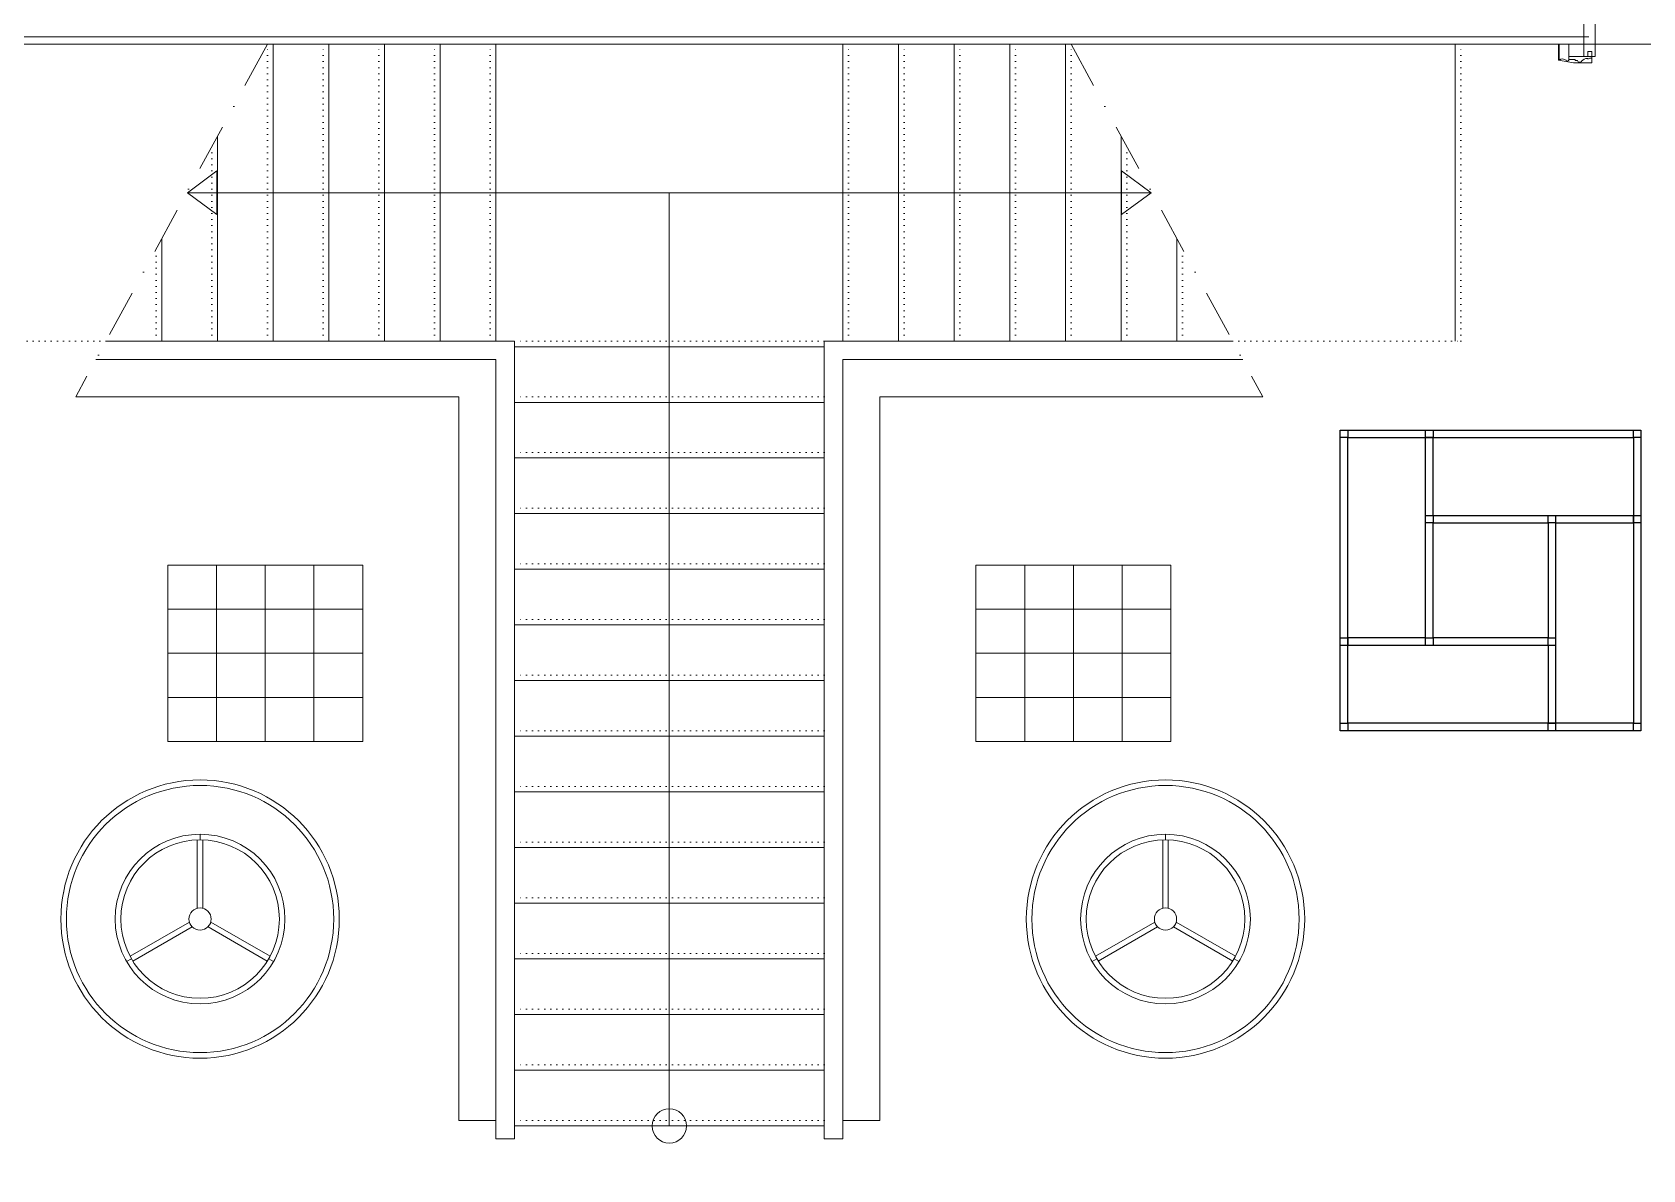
# Model space of a CAD drawing. Header units: millimetres. Extents: x 4346 to 24970, y -10214 to -5839.
# Drawn here: x 15306 to 16174, y -8312 to -7699 of the extents above; entities that cross this region are included whole.
import ezdxf

# ---------------------------------------------------------------- set-up
doc = ezdxf.new("R2010")
doc.units = ezdxf.units.MM
doc.set_wipeout_variables(frame=1)
for name, pattern in [('A190-SU-10.01-01_R01$0$DOT2', [3.175, 0, -3.175]), ('DASHDOTX2', [50.8, 25.4, -12.7, 0, -12.7]), ('DOT2', [0.125, 0, -0.125])]:
    doc.linetypes.add(name, pattern=pattern)
for name, color, linetype, lineweight in [('a_merdiven', 115, 'Continuous', 0), ('aks', 8, 'DASHDOTX2', 20), ('Duvar', 7, 'Continuous', 30), ('Kolon', 6, 'Continuous', 35), ('QAPI_UST_KESIM', 1, 'Continuous', 5), ('Tefriş', 31, 'Continuous', 13), ('WL - ALÇIPAN KAPLAMA', 30, 'Continuous', 15)]:
    doc.layers.add(name, color=color, linetype=linetype, lineweight=lineweight)
doc.layers.add('a_mermer', color=143, linetype='Continuous', lineweight=0, transparency=0.2)
doc.layers.add('a_parke', color=35, linetype='Continuous', lineweight=0, transparency=0.2)
for name, color, linetype in [('Gor_2', 53, 'Continuous'), ('Metal', 122, 'Continuous'), ('Ust_Dot', 8, 'DOT2')]:
    doc.layers.add(name, color=color, linetype=linetype)

# ---------------------------------------------------------------- blocks, each defined once
blk = doc.blocks.new('kapipervaz')
at = {"layer": 'QAPI_UST_KESIM'}
for p, q in [((76393.16, 185959.7), (76395.21, 185959.7)), ((76393.16, 185959.7), (76393.16, 185956.27)), ((76393.16, 185957.15), (76405.57, 185957.15)), ((76395.21, 185959.7), (76395.21, 185957.15)), ((76405.57, 185957.19), (76405.57, 185963.68)), ((76405.57, 185963.68), (76410.76, 185963.68)), ((76405.57, 185957.19), (76405.57, 185955.48)), ((76410.76, 185963.68), (76410.76, 185955.68)), ((76402.17, 185954.91), (76400.77, 185954.91)), ((76405.57, 185955.48), (76402.17, 185955.48)), ((76402.17, 185955.48), (76402.17, 185954.91)), ((76405.57, 185955.48), (76405.57, 185955.09)), ((76407, 185955.05), (76407.19, 185955.05))]:
    blk.add_line(p, q, dxfattribs=at)
for centre, radius, start, end in [((76393.31, 185956.29), 0.154, 164.59434, 245.86062), ((76393.66, 185953.57), 2.61, 60.47103, 98.93763), ((76395.16, 185956.01), 0.275, 217.02219, 348.70515), ((76395.72, 185952.35), 3.62, 35.94994, 94.60262), ((76399.63, 185955.07), 1.15, 211.46552, 352.04439), ((76406.3, 185955.34), 0.766, 199.21354, 337.6241), ((76409.03, 185953.04), 2.73, 74.45502, 132.34617), ((76410.26, 185955.8), 0.516, 194.68712, 347.13283)]:
    blk.add_arc(centre, radius, start, end, dxfattribs=at)
blk = doc.blocks.new('papuc1')
at = {"layer": 'QAPI_UST_KESIM'}
for p, q in [((76393.19, 185928.57), (76401.29, 185930.07)), ((76401.29, 185930.07), (76411.19, 185930.07)), ((76411.19, 185925.71), (76411.19, 185930.07)), ((76393.19, 185920.01), (76393.19, 185928.57))]:
    blk.add_line(p, q, dxfattribs=at)
blk = doc.blocks.new('kk')
at = {"layer": 'QAPI_UST_KESIM'}
for p, q in [((-22.25, 93.9), (28.85, 93.9)), ((-22.25, 89.6), (-22.25, 87.8)), ((-22.25, 87.8), (22.25, 87.8)), ((22.25, 89.2), (22.25, 87.8)), ((22.8, 89), (28.85, 89)), ((22.8, 75.22), (22.8, 89)), ((28.8, 75.22), (28.8, 89)), ((22.64, 72.9), (22.64, 73.21)), ((25.81, 75.22), (22.8, 75.22)), ((24.52, 71.26), (23.95, 71.26)), ((24.52, 75.19), (24.52, 12.58)), ((25.71, 75.22), (28.8, 75.22)), ((27, 75.19), (27, 12.58)), ((27, 71.26), (27.58, 71.26)), ((28.89, 72.9), (28.89, 73.21)), ((23.34, 60.12), (23.02, 60.12)), ((23.02, 60.12), (23.02, 54.48)), ((23.02, 27.64), (23.02, 54.48)), ((28.19, 60.12), (28.5, 60.12)), ((28.5, 60.12), (28.5, 54.48)), ((28.5, 27.64), (28.5, 54.48)), ((23.34, 27.64), (23.02, 27.64)), ((28.19, 27.64), (28.5, 27.64)), ((22.64, 14.9), (22.64, 14.59)), ((22.8, 12.58), (22.8, -1.2)), ((25.81, 12.58), (22.8, 12.58)), ((24.52, 16.54), (23.95, 16.54)), ((25.71, 12.58), (28.8, 12.58)), ((27, 16.54), (27.58, 16.54)), ((28.8, 12.58), (28.8, -1.2)), ((28.89, 14.9), (28.89, 14.59)), ((-22.25, -1.8), (-22.25, 0)), ((-22.25, 0), (22.25, 0)), ((22.25, -1.4), (22.25, 0)), ((-22.25, -6.1), (28.85, -6.1)), ((22.75, -1.2), (28.85, -1.2)), ((28.8, -1.2), (22.8, -1.2))]:
    blk.add_line(p, q, dxfattribs=at)
for points in [[(22.25, 89.2), (28.83, 89.2), (28.83, 89.6)], [(28.83, -1.8), (28.83, -1.4), (22.25, -1.4)], [(28.85, -1.2), (119.05, -1.2)]]:
    blk.add_lwpolyline(points, dxfattribs=at)
for points in [[(24.55, 68.26), (24.05, 68.26), (24.05, 68.51, -1), (24.05, 69.51), (24.05, 69.76), (24.55, 69.76)], [(26.98, 68.26), (27.48, 68.26), (27.48, 68.51, 1), (27.48, 69.51), (27.48, 69.76), (26.98, 69.76)], [(24.52, 18.01), (24.02, 18.01), (24.02, 18.26, -1), (24.02, 19.26), (24.02, 19.51), (24.52, 19.51)], [(27, 18.01), (27.5, 18.01), (27.5, 18.26, 1), (27.5, 19.26), (27.5, 19.51), (27, 19.51)]]:
    blk.add_lwpolyline(points, format="xyb", dxfattribs=at)
for centre, radius, start, end in [((28.85, -1.2), 90.2, 0, 90), ((28.85, -1.2), 90.2, 0, 90), ((22.75, 74.4), 1.2, 89.51965, 264.39773), ((21.96, 71.02), 2, 6.7173, 70.32392), ((29.56, 71.02), 2, 109.67608, 173.2827), ((28.77, 74.4), 1.2, 275.60227, 90.48035), ((36.42, 60.71), 13.1, 175.89794, 182.55), ((25.27, 61.49), 1.92, 113.34858, 175.48566), ((26.25, 61.49), 1.92, 4.51434, 66.65142), ((15.11, 60.71), 13.1, 357.45, 4.10206), ((36.42, 27.06), 13.1, 177.45, 184.10206), ((25.27, 26.27), 1.92, 184.51434, 246.65142), ((26.25, 26.27), 1.92, 293.34858, 355.48566), ((15.11, 27.06), 13.1, 355.89794, 2.55), ((22.75, 13.4), 1.2, 95.60227, 270.48035), ((21.96, 16.78), 2, 289.67608, 353.2827), ((29.56, 16.78), 2, 186.7173, 250.32392), ((28.77, 13.4), 1.2, 269.51965, 84.39773)]:
    blk.add_arc(centre, radius, start, end, dxfattribs=at)
at = {"layer": 'QAPI_UST_KESIM', "extrusion": (0, 0, -1), "zscale": -1}
for name, p, rotation in [('papuc1', (-185904.31, 76500.79), 270), ('kapipervaz', (185979.38, -76303.56), 90.00000000000001), ('kapipervaz', (-185985.98, 76391.36), 270), ('papuc1', (185897.71, -76412.99), 90.00000000000001)]:
    blk.add_blockref(name, p, dxfattribs=dict(at, rotation=rotation))
at = {"layer": 'QAPI_UST_KESIM'}
for name, p, rotation in [('papuc1', (-185897.71, 76500.79), 270), ('kapipervaz', (185985.98, -76303.56), 90.00000000000001), ('papuc1', (185904.31, -76412.99), 90.00000000000001), ('kapipervaz', (-185979.38, 76391.36), 270)]:
    blk.add_blockref(name, p, dxfattribs=dict(at, rotation=rotation))
blk = doc.blocks.new('koon etraf')
at = {"ltscale": 10}
blk.add_wipeout([(-55, 55), (107, 55), (107, -107), (-55, -107)], dxfattribs=at).dxf.layer = 'Ust_Dot'
at = {"layer": 'Gor_2'}
for points in [[(-55, 55), (107, 55), (107, -107), (-55, -107)], [(-51, 51), (103, 51), (103, -103), (-51, -103)], [(-9, 9), (61, 9), (61, -61), (-9, -61)], [(-5, 5), (57, 5), (57, -57), (-5, -57)]]:
    blk.add_lwpolyline(points, close=True, dxfattribs=at)
for points in [[(-9, 9), (-9, 51)], [(-5, 9), (-5, 51)], [(61, 9), (103, 9)], [(61, 5), (103, 5)], [(-9, -57), (-51, -57)], [(-9, -61), (-51, -61)], [(57, -61), (57, -103)], [(61, -61), (61, -103)]]:
    blk.add_lwpolyline(points, dxfattribs=at)
at = {"layer": 'Metal'}
for points in [[(-51, 51), (-55, 51), (-55, 55), (-51, 55)], [(-5, 51), (-9, 51), (-9, 55), (-5, 55)], [(107, 51), (103, 51), (103, 55), (107, 55)], [(-5, 5), (-9, 5), (-9, 9), (-5, 9)], [(61, 5), (57, 5), (57, 9), (61, 9)], [(107, 5), (103, 5), (103, 9), (107, 9)], [(-51, -61), (-55, -61), (-55, -57), (-51, -57)], [(-5, -61), (-9, -61), (-9, -57), (-5, -57)], [(61, -61), (57, -61), (57, -57), (61, -57)], [(-51, -107), (-55, -107), (-55, -103), (-51, -103)], [(61, -107), (57, -107), (57, -103), (61, -103)], [(107, -107), (103, -107), (103, -103), (107, -103)]]:
    blk.add_lwpolyline(points, close=True, dxfattribs=at)
blk = doc.blocks.new('A$C3B884FCA')
at = {"ltscale": 10}
blk.add_wipeout([(0, 0.4572), (0.0819, 0.4544), (0.3455, 0.6657), (0.5169, 0.5434), (0.6433, 0.3856), (0.7178, 0.2174), (0.4599, 0.0419), (0.75, 0), (0.6659, -0.3451), (0.5208, -0.5397), (0.3222, -0.6773), (0.0587, -0.4598), (-0.1081, -0.4505), (-0.404, -0.6319), (-0.5583, -0.5008), (-0.6515, -0.3715), (-0.453, -0.0913), (-0.7355, 0.1467), (-0.6343, 0.4002), (-0.4707, 0.5839), (-0.2648, 0.7017), (-0.1477, 0.7353)], dxfattribs=at).dxf.layer = 'Ust_Dot'
for p, q in [((0, 0.4572), (0, 0.4272)), ((-0.015, 0.4269), (-0.015, 0.0581)), ((0.015, 0.0581), (0.015, 0.4269)), ((-0.0578, -0.0161), (-0.3772, -0.2005)), ((-0.0428, -0.042), (-0.3622, -0.2265)), ((0.3622, -0.2265), (0.0428, -0.042)), ((0.3772, -0.2005), (0.0578, -0.0161)), ((-0.37, -0.2136), (-0.3959, -0.2286)), ((0.3959, -0.2286), (0.37, -0.2136))]:
    blk.add_line(p, q)
for radius in [0.75, 0.72, 0.4572, 0.4272, 0.06]:
    blk.add_circle((0, 0), radius)
blk = doc.blocks.new('A$C5F714551')
at = {"ltscale": 10}
blk.add_wipeout([(1.05, -0.475), (1.05, 0.475), (0, 0.475), (0, -0.475)], dxfattribs=at).dxf.layer = 'Ust_Dot'
for p, q in [((0, -0.475), (0, 0.475)), ((0, 0.475), (1.05, 0.475)), ((0, 0.475), (0, 0.125)), ((0.2625, 0.475), (0.2625, -0.475)), ((0.525, 0.475), (0.525, -0.475)), ((0.7875, 0.475), (0.7875, -0.475)), ((1.05, 0.475), (1.05, -0.475)), ((0, 0.2375), (1.05, 0.2375)), ((0, 0), (1.05, 0)), ((0, -0.2375), (1.05, -0.2375)), ((1.05, -0.475), (0, -0.475)), ((0.45, -0.475), (0, -0.475))]:
    blk.add_line(p, q)

msp = doc.modelspace()

# ---------------------------------------------------------------- hatches: boundary and pattern name
at = {"layer": 'Duvar'}
h = msp.add_hatch(color=256, dxfattribs=at)
h.dxf.hatch_style = 1
h.paths.add_polyline_path([(11668.18, -10136.77), (17499.18, -10136.77), (17499.18, -6058.85), (11668.18, -6058.85)], flags=16)
h.paths.add_polyline_path([(11590.62, -10214.33), (17576.74, -10214.33), (17576.74, -5981.29), (11590.62, -5981.29)])
at = {"layer": 'Duvar', "true_color": 0x636466}
h = msp.add_hatch(color=251, dxfattribs=at)
h.dxf.hatch_style = 1
h.paths.add_polyline_path([(11719.89, -10085.06), (17447.47, -10085.06), (17447.47, -6110.56), (11719.89, -6110.56)], flags=16)
h.paths.add_polyline_path([(11668.18, -10136.77), (17499.18, -10136.77), (17499.18, -6058.85), (11668.18, -6058.85)])
at = {"layer": 'Duvar'}
h = msp.add_hatch(color=256, dxfattribs=at)
h.dxf.hatch_style = 1
h.paths.add_polyline_path([(11750.06, -10054.89), (17417.3, -10054.89), (17417.3, -6140.73), (11750.06, -6140.73)], flags=16)
h.paths.add_polyline_path([(11719.89, -10085.06), (17447.47, -10085.06), (17447.47, -6110.56), (11719.89, -6110.56)])

# ---------------------------------------------------------------- linework, layer by layer
at = {"layer": 'a_merdiven', "color": 31, "linetype": 'A190-SU-10.01-01_R01$0$DOT2', "true_color": 0xfecc66}
for p, q in [((15432.72, -7865.78), (15432.72, -7705.78)), ((15462.72, -7865.78), (15462.72, -7705.78)), ((15492.72, -7865.78), (15492.72, -7705.78)), ((15522.72, -7865.78), (15522.72, -7705.78)), ((15552.72, -7865.78), (15552.72, -7705.78)), ((15745.72, -7865.78), (15745.72, -7705.78)), ((15775.72, -7865.78), (15775.72, -7705.78)), ((15805.72, -7865.78), (15805.72, -7705.78)), ((15835.72, -7865.78), (15835.72, -7705.78)), ((15865.72, -7865.78), (15865.72, -7705.78)), ((16075.72, -7865.78), (16075.72, -7705.78)), ((15402.72, -7865.78), (15402.72, -7760.96)), ((15895.72, -7865.78), (15895.72, -7760.96)), ((15372.72, -7865.78), (15372.72, -7816.13)), ((15925.72, -7865.78), (15925.72, -7816.13)), ((15345.72, -7865.78), (15222.72, -7865.78)), ((15952.72, -7865.78), (16075.72, -7865.78))]:
    msp.add_line(p, q, dxfattribs=at)
at = {"layer": 'a_merdiven'}
for p, q in [((15435.72, -7865.78), (15435.72, -7705.78)), ((15465.72, -7865.78), (15465.72, -7705.78)), ((15495.72, -7865.78), (15495.72, -7705.78)), ((15525.72, -7865.78), (15525.72, -7705.78)), ((15555.72, -7865.78), (15555.72, -7705.78)), ((15742.72, -7865.78), (15742.72, -7705.78)), ((15772.72, -7865.78), (15772.72, -7705.78)), ((15802.72, -7865.78), (15802.72, -7705.78)), ((15832.72, -7865.78), (15832.72, -7705.78)), ((15862.72, -7865.78), (15862.72, -7705.78)), ((16072.72, -7865.78), (16072.72, -7705.78)), ((15405.72, -7865.78), (15405.72, -7755.44)), ((15892.72, -7865.78), (15892.72, -7755.44)), ((15375.72, -7865.78), (15375.72, -7810.61)), ((15922.72, -7865.78), (15922.72, -7810.61)), ((15565.72, -7865.78), (15345.72, -7865.78)), ((15565.72, -7865.78), (15565.72, -8295.78)), ((15732.72, -7865.78), (15952.72, -7865.78)), ((15555.72, -7875.78), (15340.28, -7875.78)), ((15555.72, -8295.78), (15555.72, -7875.78)), ((15742.72, -7875.78), (15958.16, -7875.78)), ((15535.72, -7895.78), (15329.41, -7895.78)), ((15535.72, -8285.78), (15535.72, -7895.78)), ((15762.72, -8285.78), (15762.72, -7895.78)), ((15762.72, -7895.78), (15969.03, -7895.78)), ((15535.72, -8285.78), (15555.72, -8285.78)), ((15762.72, -8285.78), (15742.72, -8285.78)), ((15565.72, -8295.78), (15555.72, -8295.78))]:
    msp.add_line(p, q, dxfattribs=at)
at = {"layer": 'a_merdiven', "color": 6}
for p, q in [((15649.22, -7785.78), (15389.65, -7785.78)), ((15649.22, -8288.78), (15649.22, -7785.78)), ((15649.22, -7785.78), (15908.79, -7785.78))]:
    msp.add_line(p, q, dxfattribs=at)
for points in [[(15389.65, -7785.78), (15405.5, -7773.95), (15405.5, -7785.78)], [(15908.79, -7785.78), (15892.94, -7773.95), (15892.94, -7785.78)], [(15389.65, -7785.78), (15405.5, -7797.61), (15405.5, -7785.78)], [(15908.79, -7785.78), (15892.94, -7797.61), (15892.94, -7785.78)]]:
    msp.add_lwpolyline(points, dxfattribs=at)
at = {"layer": 'a_merdiven', "color": 31, "linetype": 'A190-SU-10.01-01_R01$0$DOT2', "true_color": 0xfecc66}
for points in [[(15732.72, -7865.78), (15565.72, -7865.78)], [(15732.72, -7895.78), (15565.72, -7895.78)], [(15732.72, -7925.78), (15565.72, -7925.78)], [(15732.72, -7955.78), (15565.72, -7955.78)], [(15732.72, -7985.78), (15565.72, -7985.78)], [(15732.72, -8015.78), (15565.72, -8015.78)], [(15732.72, -8045.78), (15565.72, -8045.78)], [(15732.72, -8075.78), (15565.72, -8075.78)], [(15732.72, -8105.78), (15565.72, -8105.78)], [(15732.72, -8135.78), (15565.72, -8135.78)], [(15732.72, -8165.78), (15565.72, -8165.78)], [(15732.72, -8195.78), (15565.72, -8195.78)], [(15732.72, -8225.78), (15565.72, -8225.78)], [(15732.72, -8255.78), (15565.72, -8255.78)], [(15732.72, -8285.78), (15565.72, -8285.78)]]:
    msp.add_lwpolyline(points, dxfattribs=at)
at = {"layer": 'a_merdiven'}
for points in [[(15732.72, -7868.78), (15565.72, -7868.78)], [(15742.72, -7875.78), (15742.72, -8295.78), (15732.72, -8295.78), (15732.72, -7865.78)], [(15732.72, -7898.78), (15565.72, -7898.78)], [(15732.72, -7928.78), (15565.72, -7928.78)], [(15732.72, -7958.78), (15565.72, -7958.78)], [(15732.72, -7988.78), (15565.72, -7988.78)], [(15732.72, -8018.78), (15565.72, -8018.78)], [(15732.72, -8048.78), (15565.72, -8048.78)], [(15732.72, -8078.78), (15565.72, -8078.78)], [(15732.72, -8108.78), (15565.72, -8108.78)], [(15732.72, -8138.78), (15565.72, -8138.78)], [(15732.72, -8168.78), (15565.72, -8168.78)], [(15732.72, -8198.78), (15565.72, -8198.78)], [(15732.72, -8228.78), (15565.72, -8228.78)], [(15732.72, -8258.78), (15565.72, -8258.78)], [(15732.72, -8288.78), (15565.72, -8288.78)]]:
    msp.add_lwpolyline(points, dxfattribs=at)
at = {"layer": 'a_merdiven', "color": 6}
msp.add_circle((15649.22, -8288.78), 9.28, dxfattribs=at)
at = {"layer": 'a_mermer'}
msp.add_lwpolyline([(14635.72, -7705.78), (16662.72, -7705.78), (16662.72, -9341.78), (14635.72, -9341.78)], close=True, dxfattribs=at)
msp.add_lwpolyline([(14635.72, -7705.78), (16662.72, -7705.78), (16662.72, -9341.78), (14635.72, -9341.78)], close=True, dxfattribs=at)
at = {"layer": 'aks'}
for p, q in [((15432.72, -7705.78), (15329.41, -7895.78)), ((15865.72, -7705.78), (15969.03, -7895.78))]:
    msp.add_line(p, q, dxfattribs=at)
at = {"layer": 'Duvar'}
msp.add_circle((16486.04, -8511.52), 350.73, dxfattribs=at)
at = {"layer": 'Kolon', "lineweight": 30}
msp.add_lwpolyline([(16071.72, -7974.78), (16111.72, -7974.78), (16111.72, -8014.78), (16071.72, -8014.78), (16071.72, -7974.78)], dxfattribs=at)
at = {"layer": 'WL - ALÇIPAN KAPLAMA'}
for points in [[(14983.72, -7701.78), (15178.72, -7701.78), (15218.72, -7701.78), (16111.72, -7701.78), (16144.72, -7701.78)], [(16144.72, -7705.78), (16111.72, -7705.78), (15218.72, -7705.78), (15178.72, -7705.78), (15021.72, -7705.78)]]:
    msp.add_lwpolyline(points, dxfattribs=at)
for points in [[(16128.72, -8017.78), (16062.72, -8017.78), (16062.72, -7951.78), (16128.72, -7951.78)], [(16124.72, -8017.78), (16066.72, -8017.78), (16066.72, -7960.78), (16124.72, -7960.78)], [(16120.72, -8016.78), (16070.72, -8016.78), (16070.72, -7966.78), (16120.72, -7966.78)]]:
    msp.add_lwpolyline(points, close=True, dxfattribs=at)

# ---------------------------------------------------------------- block references
at = {"layer": 'a_parke', "xscale": -1, "rotation": 270}
msp.add_blockref('kk', (16148.02, -7690.08), dxfattribs=at)

# ---------------------------------------------------------------- next in the draw order: block references
msp.add_blockref('koon etraf', (16065.72, -7968.78))
at = {"layer": 'Tefriş', "yscale": 100, "zscale": 100}
for name, p, xscale in [('A$C5F714551', (15484.01, -8034.06), -100), ('A$C5F714551', (15814.43, -8034.06), 100), ('A$C3B884FCA', (15396.39, -8177.28), 100), ('A$C3B884FCA', (15916.56, -8177.28), -100)]:
    msp.add_blockref(name, p, dxfattribs=dict(at, xscale=xscale))

doc.saveas('drawing.dxf')
